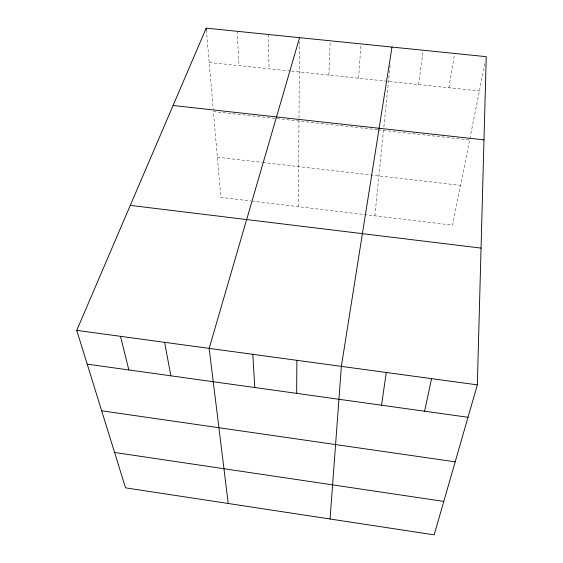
<?xml version="1.0" encoding="UTF-8"?>
<svg xmlns="http://www.w3.org/2000/svg" width="563" height="563" viewBox="0 0 563 563"><rect width="100%" height="100%" fill="white"/><g stroke="black" fill="none" stroke-linecap="round" stroke-linejoin="round"><path stroke-width="0.42" stroke-dasharray="2.81 2.11" d="M298.362 206.67L299.537 41.951M328.869 75.097L330.178 40.775M358.596 78.229L360.982 43.914M374.859 215.833L383.53 130.426M383.875 127.013L390.166 65.09M418.612 84.563L423.2 50.248M448.908 87.758L454.615 53.45M484.87 63.535L452.603 225.144L251.703 201.082M209.169 62.472L290.684 71.072M291.55 71.156L479.395 90.974M377.513 129.757L213.412 111.594L220.83 197.388L250.838 200.984M378.378 129.856L469.612 139.955M217.36 157.239L262.084 162.404M262.928 162.503L460.555 185.333M206.354 29.867L213.194 109.032M237.122 31.296L239.029 65.618M268.241 34.47L269.079 68.792"/><path stroke-width="0.84" d="M296.666 393.368L296.877 360.32M477.34 384.867L486.242 56.673L206.199 28.15L76.758 330.375L125.535 487.847L434.164 534.85L477.34 384.867L76.758 330.375M330.073 518.995L341.361 366.372L391.996 47.074M381.566 405.219L386.253 372.481M424.593 411.222L431.582 378.646M299.572 37.658L209.162 348.384L228.212 503.484M173.073 105.506L483.983 139.863M130.292 205.389L481.048 248.1M87.216 364.148L468.008 417.282M101.671 410.8L455.185 461.836M114.571 452.462L443.792 501.408M120.475 336.322L128.857 369.954M164.607 342.325L170.863 375.817M206.199 28.15L206.354 29.867M252.815 354.324L254.779 387.527"/></g></svg>
